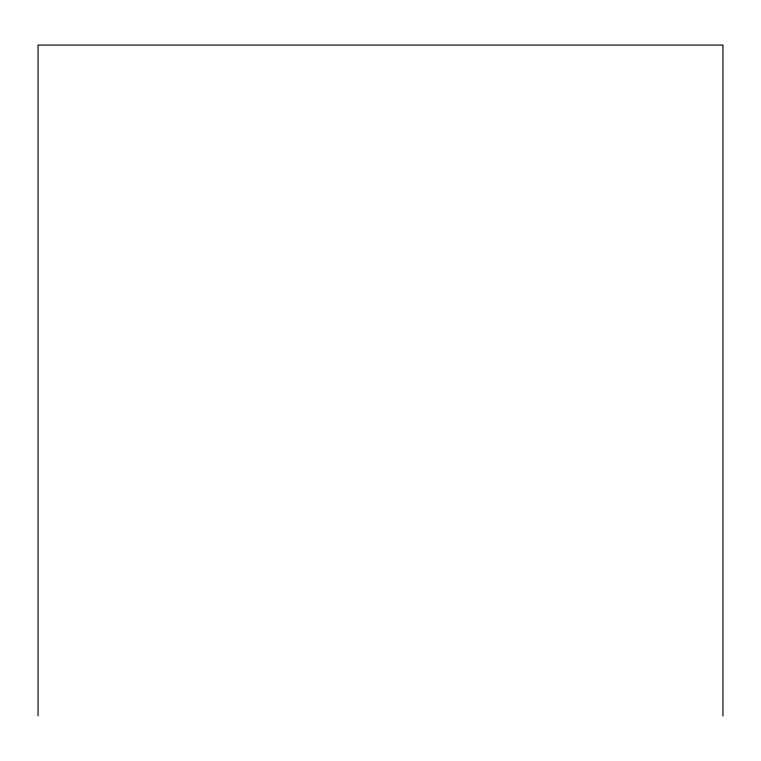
<?xml version="1.0" encoding="UTF-8"?>
<svg xmlns="http://www.w3.org/2000/svg" width="761" height="761" viewBox="0 0 761 761"><rect width="100%" height="100%" fill="white"/><g stroke="black" fill="none" stroke-linecap="round" stroke-linejoin="round"><path stroke-width="1.14" d="M722.95 715.93L722.95 45.07L38.05 45.07L38.05 715.93"/></g></svg>
